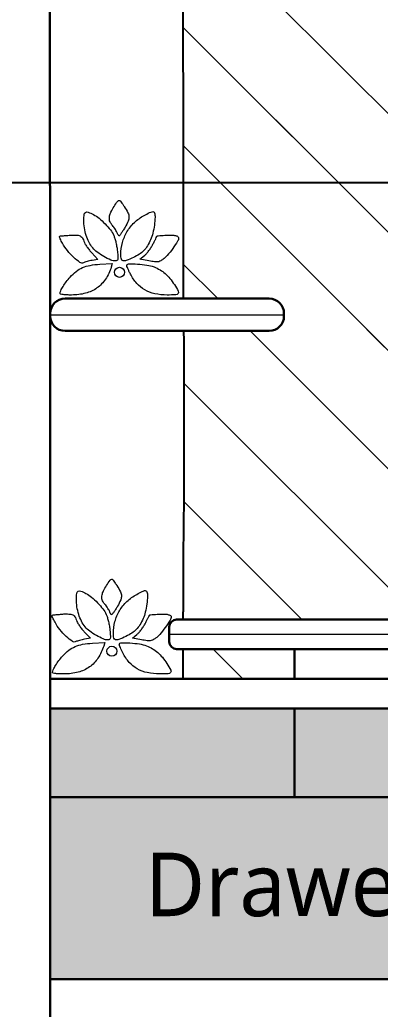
# Model space of a CAD drawing. Header units: millimetres. Extents: x 56222 to 3066687, y -650199 to -121287.
# Drawn here: x 141120.1 to 141132.27, y -184197.4 to -184163.97 of the extents above; entities that cross this region are included whole.
import ezdxf
from ezdxf import colors
from ezdxf.entities.mleader import LeaderData, LeaderLine
from ezdxf.math import Vec2, Vec3

# ---------------------------------------------------------------- set-up
doc = ezdxf.new("R2010")
doc.units = ezdxf.units.MM
doc.header["$MEASUREMENT"] = 0
for name, color, linetype, lineweight in [('$TD_AUDIT_GENERATED_(A0BDF17)', 32, 'Continuous', 30), ('FURNITURE', 32, 'Continuous', 9), ('Text', 7, 'Continuous', 15)]:
    doc.layers.add(name, color=color, linetype=linetype, lineweight=lineweight)
doc.styles.get("Standard").update_dxf_attribs({"font": 'arial.ttf', "height": 6})
doc.styles.add('style4', font='ARIALN.TTF')

msp = doc.modelspace()

# ---------------------------------------------------------------- hatches: boundary and pattern name
at = {"layer": 'FURNITURE', "lineweight": 30, "true_color": 0xe7e9e7, "transparency": 33554687}
h = msp.add_hatch(color=254, dxfattribs=at)
h.dxf.hatch_style = 1
h.paths.add_polyline_path([(141129.378, -184187.233), (141121.128, -184187.233), (141121.128, -184190.233), (141129.378, -184190.233)])
h.paths.add_polyline_path([(141154.129, -184187.233), (141145.879, -184187.233), (141145.879, -184190.233), (141154.129, -184190.233)])
h = msp.add_hatch(color=254, dxfattribs=at)
h.dxf.hatch_style = 1
h.paths.add_polyline_path([(141145.879, -184187.233), (141129.378, -184187.233), (141129.378, -184190.233), (141137.628, -184190.233), (141145.879, -184190.233)])
at = {"layer": 'FURNITURE', "lineweight": 30, "true_color": 0xf1e8df, "transparency": 33554687}
h = msp.add_hatch(color=254, dxfattribs=at)
h.dxf.hatch_style = 1
h.paths.add_polyline_path([(141154.129, -184190.233), (141137.628, -184190.233), (141137.628, -184194.381, 0.414214), (141139.628, -184196.381), (141154.129, -184196.381)])
h.paths.add_polyline_path([(141137.628, -184190.233), (141121.128, -184190.233), (141121.128, -184196.381), (141135.628, -184196.381, 0.414214), (141137.628, -184194.381)])

# ---------------------------------------------------------------- linework, layer by layer
at = {"layer": '$TD_AUDIT_GENERATED_(A0BDF17)', "linetype": 'Continuous', "lineweight": 25, "ltscale": 2}
for p, q in [((141125.621, -184184.233), (141125.621, -184183.973)), ((141125.621, -184186.233), (141125.621, -184185.233)), ((141137.647, -184186.234), (141125.621, -184186.233))]:
    msp.add_line(p, q, dxfattribs=at)
for points in [[(141125.633, -184173.391, -0.000105), (141125.628, -184169.488, -0.000311), (141125.621, -184159.081, -0.00288)], [(141125.635, -184174.483, 0.000148), (141125.646, -184179.965, 0.006278), (141125.621, -184183.973)]]:
    msp.add_lwpolyline(points, format="xyb", dxfattribs=at)
at = {"layer": 'FURNITURE', "lineweight": 5}
for p, q in [((141136.303, -184170.908), (141125.621, -184160.226)), ((141133.607, -184172.212), (141125.623, -184164.228)), ((141131.852, -184170.457), (141125.623, -184164.228)), ((141133.552, -184176.158), (141125.626, -184168.231)), ((141127.786, -184170.391), (141125.626, -184168.231)), ((141126.786, -184173.391), (141125.628, -184172.233)), ((141121.128, -184173.937), (141129.023, -184173.937)), ((141133.46, -184176.065), (141131.826, -184174.431)), ((141133.298, -184179.903), (141127.878, -184174.483)), ((141133.065, -184183.67), (141125.628, -184176.233)), ((141129.628, -184184.233), (141125.628, -184180.233)), ((141127.628, -184186.233), (141126.628, -184185.233))]:
    msp.add_line(p, q, dxfattribs=at)
at = {"layer": 'FURNITURE', "lineweight": 30}
for p, q in [((141121.628, -184173.391), (141128.523, -184173.391)), ((141121.128, -184173.983), (141121.128, -184173.891)), ((141129.023, -184173.983), (141129.023, -184173.891)), ((141128.523, -184174.483), (141121.628, -184174.483)), ((141125.147, -184184.483), (141125.147, -184184.983)), ((141125.147, -184184.483), (141125.147, -184184.983)), ((141125.397, -184184.233), (141149.86, -184184.233)), ((141125.397, -184184.233), (141149.86, -184184.233)), ((141125.397, -184185.233), (141149.86, -184185.233)), ((141125.397, -184185.233), (141149.86, -184185.233)), ((141129.378, -184186.233), (141129.378, -184185.233)), ((141121.128, -184186.233), (141154.129, -184186.233)), ((141121.128, -184187.233), (141154.129, -184187.233)), ((141129.378, -184187.233), (141129.378, -184190.233)), ((141121.128, -184190.233), (141143.63, -184190.233))]:
    msp.add_line(p, q, dxfattribs=at)
at = {"layer": 'FURNITURE', "lineweight": 13}
for p, q in [((141129.894, -184184.233), (141145.641, -184184.233)), ((141150.11, -184184.733), (141125.147, -184184.733))]:
    msp.add_line(p, q, dxfattribs=at)
at = {"layer": 'FURNITURE', "lineweight": 30}
for points in [[(141121.128, -184218.242), (141121.114, -184120.9, -0.454845), (141125.128, -184116.242), (141150.129, -184116.242, -0.435086), (141154.129, -184120.56), (141154.129, -184218.242)], [(141121.128, -184190.233), (141137.628, -184190.233), (141137.628, -184194.381, -0.414214), (141135.628, -184196.381), (141121.128, -184196.381)]]:
    msp.add_lwpolyline(points, format="xyb", dxfattribs=at)
at = {"layer": 'FURNITURE'}
for points in [[(141123.63, -184170.281, -0.02545), (141123.752, -184170.491, -0.110408), (141123.788, -184170.63, -0.113166), (141123.761, -184170.77, -0.027385), (141123.654, -184170.98, -0.008118), (141123.588, -184171.089, -0.012388), (141123.527, -184171.182, -0.006971), (141123.474, -184171.257, -0.223747), (141123.455, -184171.267, -0.214585), (141123.44, -184171.261, -0.047441), (141123.421, -184171.239, -0.041271), (141123.403, -184171.207, -0.029557), (141123.389, -184171.168, 0.047799), (141123.368, -184171.12, 0.01634), (141123.329, -184171.053, 0.016073), (141123.281, -184170.982, 0.017873), (141123.23, -184170.917, -0.029539), (141123.167, -184170.833, -0.07249), (141123.134, -184170.763, -0.07906), (141123.125, -184170.69, -0.04047), (141123.134, -184170.599, -0.071589), (141123.18, -184170.466, -0.021877), (141123.285, -184170.28, -0.015418), (141123.402, -184170.105, -0.223939), (141123.465, -184170.07, -0.241356), (141123.48, -184170.076, -0.007458), (141123.524, -184170.131, -0.013098), (141123.575, -184170.199, -0.008509)], [(141122.588, -184170.551, -0.051461), (141122.777, -184170.676, -0.02792), (141122.981, -184170.865, -0.027938), (141123.161, -184171.072, -0.058367), (141123.272, -184171.255, -0.033671), (141123.311, -184171.359, -0.015079), (141123.348, -184171.5, -0.014848), (141123.379, -184171.652, -0.019525), (141123.398, -184171.793, -0.006133), (141123.414, -184171.99, -0.067833), (141123.409, -184172.069, -0.21271), (141123.382, -184172.105, -0.13331), (141123.331, -184172.119, -0.103578), (141123.173, -184172.086, -0.027277), (141122.94, -184171.969, -0.028575), (141122.714, -184171.821, -0.060959), (141122.562, -184171.677, -0.0556), (141122.438, -184171.489, -0.040539), (141122.343, -184171.257, -0.038605), (141122.283, -184170.999, -0.038142), (141122.263, -184170.734, -0.031586), (141122.275, -184170.548, -0.237067), (141122.323, -184170.477, -0.224318), (141122.411, -184170.47, -0.028453)], [(141124.646, -184170.492, -0.10479), (141124.67, -184170.642, -0.022441), (141124.645, -184170.905, -0.024459), (141124.592, -184171.181, -0.044449), (141124.518, -184171.399, -0.030842), (141124.408, -184171.611, -0.056549), (141124.289, -184171.766, -0.057695), (141124.141, -184171.888, -0.033479), (141123.939, -184172, -0.015095), (141123.696, -184172.106, -0.15236), (141123.588, -184172.115, -0.289935), (141123.531, -184172.057, -0.054427), (141123.514, -184171.903, -0.064772), (141123.567, -184171.499, -0.069734), (141123.721, -184171.133, -0.069531), (141123.97, -184170.822, -0.063825), (141124.302, -184170.58, -0.006585), (141124.481, -184170.485, -0.055952), (141124.566, -184170.453, -0.174824), (141124.614, -184170.458, -0.193131)], [(141122.073, -184171.252, -0.064996), (141122.14, -184171.273, -0.094121), (141122.191, -184171.309, -0.078851), (141122.231, -184171.365, -0.033835), (141122.266, -184171.452, 0.049351), (141122.302, -184171.535, 0.019713), (141122.368, -184171.641, 0.01928), (141122.449, -184171.75, 0.023021), (141122.533, -184171.846), (141122.741, -184172.064), (141122.54, -184172.098, 0.013428), (141122.456, -184172.114, 0.012559), (141122.372, -184172.135, 0.012642), (141122.297, -184172.157, 0.041299), (141122.25, -184172.177, -0.279902), (141122.132, -184172.17, -0.035107), (141121.923, -184172.001, -0.037463), (141121.709, -184171.77, -0.043562), (141121.543, -184171.52, -0.00605), (141121.464, -184171.371, -0.073411), (141121.443, -184171.31, -0.302838), (141121.456, -184171.28, -0.143371), (141121.497, -184171.268, 0.012813), (141121.543, -184171.267, 0.004129), (141121.612, -184171.262, 0.004115), (141121.689, -184171.256, 0.004602), (141121.763, -184171.249, -0.017564), (141121.84, -184171.243, -0.012516), (141121.926, -184171.242, -0.012659), (141122.008, -184171.245, -0.026193)], [(141125.328, -184171.253, -0.039687), (141125.38, -184171.266, -0.053986), (141125.425, -184171.286, -0.066379), (141125.455, -184171.31, -0.195539), (141125.465, -184171.335, -0.1412), (141125.43, -184171.455, -0.014857), (141125.264, -184171.7, -0.018625), (141125.081, -184171.935, -0.067795), (141124.941, -184172.062, -0.030086), (141124.834, -184172.126, -0.09244), (141124.753, -184172.151, -0.066167), (141124.655, -184172.149, -0.010422), (141124.464, -184172.115), (141124.155, -184172.054), (141124.311, -184171.932, 0.045379), (141124.381, -184171.867, 0.020126), (141124.46, -184171.77, 0.019726), (141124.536, -184171.659, 0.025139), (141124.597, -184171.552, -0.000741), (141124.648, -184171.452, -0.001174), (141124.691, -184171.367, -0.000246), (141124.729, -184171.293, -0.054576), (141124.733, -184171.286, -0.204676), (141124.771, -184171.267, -0.003825), (141124.996, -184171.252, -0.008924), (141125.21, -184171.244, -0.045843)], [(141123.188, -184172.325, -0.070923), (141122.994, -184172.735, -0.093488), (141122.707, -184173.031, -0.090588), (141122.325, -184173.208, -0.062638), (141121.85, -184173.269, -0.010446), (141121.689, -184173.266, -0.023226), (141121.567, -184173.256, -0.023254), (141121.48, -184173.24, -0.349792), (141121.462, -184173.218, -0.112709), (141121.484, -184173.125, -0.024343), (141121.563, -184172.979, -0.024515), (141121.672, -184172.818, -0.022598), (141121.8, -184172.663, -0.043477), (141122.007, -184172.47, -0.063927), (141122.222, -184172.343, -0.058326), (141122.475, -184172.267, -0.029783), (141122.806, -184172.229), (141123.225, -184172.206)], [(141124.635, -184172.32, -0.040538), (141124.836, -184172.418, -0.045366), (141125.01, -184172.544, -0.042275), (141125.169, -184172.707, -0.028397), (141125.322, -184172.917, -0.017703), (141125.453, -184173.137, -0.284529), (141125.448, -184173.219, -0.233153), (141125.37, -184173.263, -0.012579), (141125.078, -184173.269, -0.050687), (141124.659, -184173.225, -0.078586), (141124.321, -184173.097, -0.082696), (141124.05, -184172.876, -0.062542), (141123.835, -184172.559, -0.008185), (141123.788, -184172.465, -0.010669), (141123.749, -184172.377, -0.008474), (141123.72, -184172.303, -0.090877), (141123.714, -184172.271, -0.410362), (141123.768, -184172.216, -0.01654), (141124.074, -184172.223, -0.024975), (141124.396, -184172.256, -0.054911)], [(141123.377, -184183.082, -0.02545), (141123.499, -184183.293, -0.110408), (141123.535, -184183.432, -0.113166), (141123.508, -184183.571, -0.027385), (141123.401, -184183.782, -0.008118), (141123.335, -184183.891, -0.012388), (141123.274, -184183.984, -0.006971), (141123.221, -184184.058, -0.223747), (141123.202, -184184.069, -0.214585), (141123.187, -184184.063, -0.047441), (141123.168, -184184.041, -0.041271), (141123.151, -184184.008, -0.029557), (141123.136, -184183.97, 0.047799), (141123.115, -184183.921, 0.01634), (141123.076, -184183.855, 0.016073), (141123.028, -184183.784, 0.017873), (141122.977, -184183.719, -0.029539), (141122.914, -184183.635, -0.07249), (141122.882, -184183.565, -0.07906), (141122.872, -184183.492, -0.04047), (141122.881, -184183.401, -0.071589), (141122.927, -184183.268, -0.021877), (141123.032, -184183.082, -0.015418), (141123.149, -184182.907, -0.223939), (141123.212, -184182.871, -0.241356), (141123.228, -184182.878, -0.007458), (141123.272, -184182.933, -0.013098), (141123.322, -184183.001, -0.008509)], [(141122.335, -184183.353, -0.051461), (141122.524, -184183.478, -0.02792), (141122.728, -184183.666, -0.027938), (141122.908, -184183.874, -0.058367), (141123.019, -184184.057, -0.033671), (141123.058, -184184.161, -0.015079), (141123.095, -184184.302, -0.014848), (141123.126, -184184.454, -0.019525), (141123.145, -184184.595, -0.006133), (141123.161, -184184.792, -0.067833), (141123.156, -184184.871, -0.21271), (141123.129, -184184.907, -0.13331), (141123.078, -184184.921, -0.103578), (141122.92, -184184.888, -0.027277), (141122.687, -184184.771, -0.028575), (141122.461, -184184.623, -0.060959), (141122.309, -184184.479, -0.0556), (141122.185, -184184.29, -0.040539), (141122.091, -184184.058, -0.038605), (141122.03, -184183.801, -0.038142), (141122.01, -184183.536, -0.031586), (141122.022, -184183.35, -0.237067), (141122.07, -184183.278, -0.224318), (141122.158, -184183.272, -0.028453)], [(141124.393, -184183.294, -0.10479), (141124.417, -184183.443, -0.022441), (141124.392, -184183.707, -0.024459), (141124.339, -184183.983, -0.044449), (141124.265, -184184.201, -0.030842), (141124.155, -184184.413, -0.056549), (141124.036, -184184.568, -0.057695), (141123.888, -184184.69, -0.033479), (141123.686, -184184.802, -0.015095), (141123.443, -184184.908, -0.15236), (141123.335, -184184.916, -0.289935), (141123.278, -184184.859, -0.054427), (141123.261, -184184.705, -0.064772), (141123.314, -184184.301, -0.069734), (141123.468, -184183.934, -0.069531), (141123.717, -184183.623, -0.063825), (141124.049, -184183.382, -0.006585), (141124.228, -184183.287, -0.055952), (141124.313, -184183.255, -0.174824), (141124.361, -184183.26, -0.193131)], [(141121.82, -184184.054, -0.064996), (141121.887, -184184.075, -0.094121), (141121.938, -184184.11, -0.078851), (141121.978, -184184.167, -0.033835), (141122.013, -184184.254, 0.049351), (141122.05, -184184.337, 0.019713), (141122.115, -184184.442, 0.01928), (141122.196, -184184.552, 0.023021), (141122.28, -184184.648), (141122.488, -184184.866), (141122.287, -184184.899, 0.013428), (141122.203, -184184.916, 0.012559), (141122.119, -184184.937, 0.012642), (141122.045, -184184.959, 0.041299), (141121.997, -184184.979, -0.279902), (141121.879, -184184.971, -0.035107), (141121.67, -184184.803, -0.037463), (141121.456, -184184.572, -0.043562), (141121.29, -184184.322, -0.00605), (141121.211, -184184.173, -0.073411), (141121.19, -184184.111, -0.302838), (141121.203, -184184.082, -0.143371), (141121.244, -184184.07, 0.012813), (141121.29, -184184.069, 0.004129), (141121.359, -184184.064, 0.004115), (141121.436, -184184.058, 0.004602), (141121.51, -184184.05, -0.017564), (141121.587, -184184.045, -0.012516), (141121.673, -184184.043, -0.012659), (141121.756, -184184.047, -0.026193)], [(141125.075, -184184.055, -0.039687), (141125.128, -184184.068, -0.053986), (141125.172, -184184.088, -0.066379), (141125.202, -184184.112, -0.195539), (141125.212, -184184.136, -0.1412), (141125.177, -184184.257, -0.014857), (141125.011, -184184.501, -0.018625), (141124.828, -184184.737, -0.067795), (141124.688, -184184.864, -0.030086), (141124.581, -184184.928, -0.09244), (141124.5, -184184.952, -0.066167), (141124.402, -184184.95, -0.010422), (141124.211, -184184.917), (141123.902, -184184.856), (141124.058, -184184.734, 0.045379), (141124.128, -184184.669, 0.020126), (141124.207, -184184.571, 0.019726), (141124.283, -184184.461, 0.025139), (141124.344, -184184.353, -0.000741), (141124.395, -184184.254, -0.001174), (141124.438, -184184.169, -0.000246), (141124.476, -184184.094, -0.054576), (141124.48, -184184.088, -0.204676), (141124.518, -184184.068, -0.003825), (141124.743, -184184.054, -0.008924), (141124.957, -184184.046, -0.045843)], [(141122.935, -184185.127, -0.070923), (141122.741, -184185.537, -0.093488), (141122.454, -184185.833, -0.090588), (141122.072, -184186.01, -0.062638), (141121.597, -184186.071, -0.010446), (141121.436, -184186.068, -0.023226), (141121.314, -184186.058, -0.023254), (141121.227, -184186.042, -0.349792), (141121.209, -184186.019, -0.112709), (141121.231, -184185.927, -0.024343), (141121.31, -184185.781, -0.024515), (141121.419, -184185.62, -0.022598), (141121.547, -184185.465, -0.043477), (141121.754, -184185.272, -0.063927), (141121.969, -184185.145, -0.058326), (141122.222, -184185.069, -0.029783), (141122.553, -184185.031), (141122.972, -184185.008)], [(141124.382, -184185.122, -0.040538), (141124.583, -184185.22, -0.045366), (141124.757, -184185.346, -0.042275), (141124.916, -184185.509, -0.028397), (141125.069, -184185.719, -0.017703), (141125.2, -184185.938, -0.284529), (141125.195, -184186.021, -0.233153), (141125.117, -184186.064, -0.012579), (141124.825, -184186.071, -0.050687), (141124.407, -184186.027, -0.078586), (141124.068, -184185.899, -0.082696), (141123.797, -184185.678, -0.062542), (141123.582, -184185.361, -0.008185), (141123.535, -184185.266, -0.010669), (141123.497, -184185.179, -0.008474), (141123.467, -184185.105, -0.090877), (141123.461, -184185.073, -0.410362), (141123.515, -184185.018, -0.01654), (141123.821, -184185.024, -0.024975), (141124.143, -184185.058, -0.054911)]]:
    msp.add_lwpolyline(points, format="xyb", close=True, dxfattribs=at)
for centre in [(141123.466, -184172.502), (141123.213, -184185.304)]:
    msp.add_circle(centre, 0.17, dxfattribs=at)
at = {"layer": 'FURNITURE', "lineweight": 30}
for centre, radius, start, end in [((141121.628, -184173.891), 0.5, 90, 180), ((141128.523, -184173.891), 0.5, 0, 90), ((141121.628, -184173.983), 0.5, 180, 270), ((141128.523, -184173.983), 0.5, 270, 0), ((141125.397, -184184.483), 0.25, 90, 180), ((141125.397, -184184.483), 0.25, 90, 180), ((141125.397, -184184.983), 0.25, 180, 270), ((141125.397, -184184.983), 0.25, 180, 270)]:
    msp.add_arc(centre, radius, start, end, dxfattribs=at)

# ---------------------------------------------------------------- texts
at = {"layer": 'Text', "ltscale": 20, "insert": (141119.614, -184192.111), "char_height": 2.14365, "width": 19.10275, "attachment_point": 1}
msp.add_mtext('\\pxqc;{\\fMalgun Gothic|b0|i0|c0|p34;\\C1;Drawer}', dxfattribs=at)

# ---------------------------------------------------------------- leaders
at = {"layer": 'Text', "color": 1, "lineweight": 0, "ltscale": 20}
ml = msp.add_multileader_mtext('Standard', dxfattribs=at)
ml.set_content('Texture/\\PStone', color=1, style='style4')
ml.set_leader_properties()
ml.build(insert=Vec2(0, 0))
ml.multileader.update_dxf_attribs({"dogleg_length": 2.025, "arrow_head_size": 2})
ctx = ml.context
ctx.base_point, ctx.char_height, ctx.arrow_head_size, ctx.landing_gap_size, ctx.plane_origin = Vec3(141169.255, -184169.469), 3, 2, 0.4, Vec3(141102.22, -184169.469)
notes = []
notes.append((ctx, [(0, (1, 1, 0), (141167.23, -184169.469), (1, 0), 2.025, [(0, [(141102.22, -184169.469)], 0, [])])]))
ctx.mtext.insert, ctx.mtext.width = Vec3(141169.655, -184167.943), 11.41678
for ctx, leaders in notes:
    for number, flags, end, landing, length, lines in leaders:
        leader = LeaderData()
        leader.index, (leader.has_last_leader_line, leader.has_dogleg_vector, leader.attachment_direction) = number, flags
        leader.last_leader_point, leader.dogleg_vector, leader.dogleg_length = Vec3(end), Vec3(landing), length
        for number, points, colour, breaks in lines:
            line = LeaderLine()
            line.index, line.vertices, line.color, line.breaks = number, Vec3.list(points), colors.encode_raw_color(colour), breaks
            leader.lines.append(line)
        ctx.leaders.append(leader)

doc.saveas('drawing.dxf')
